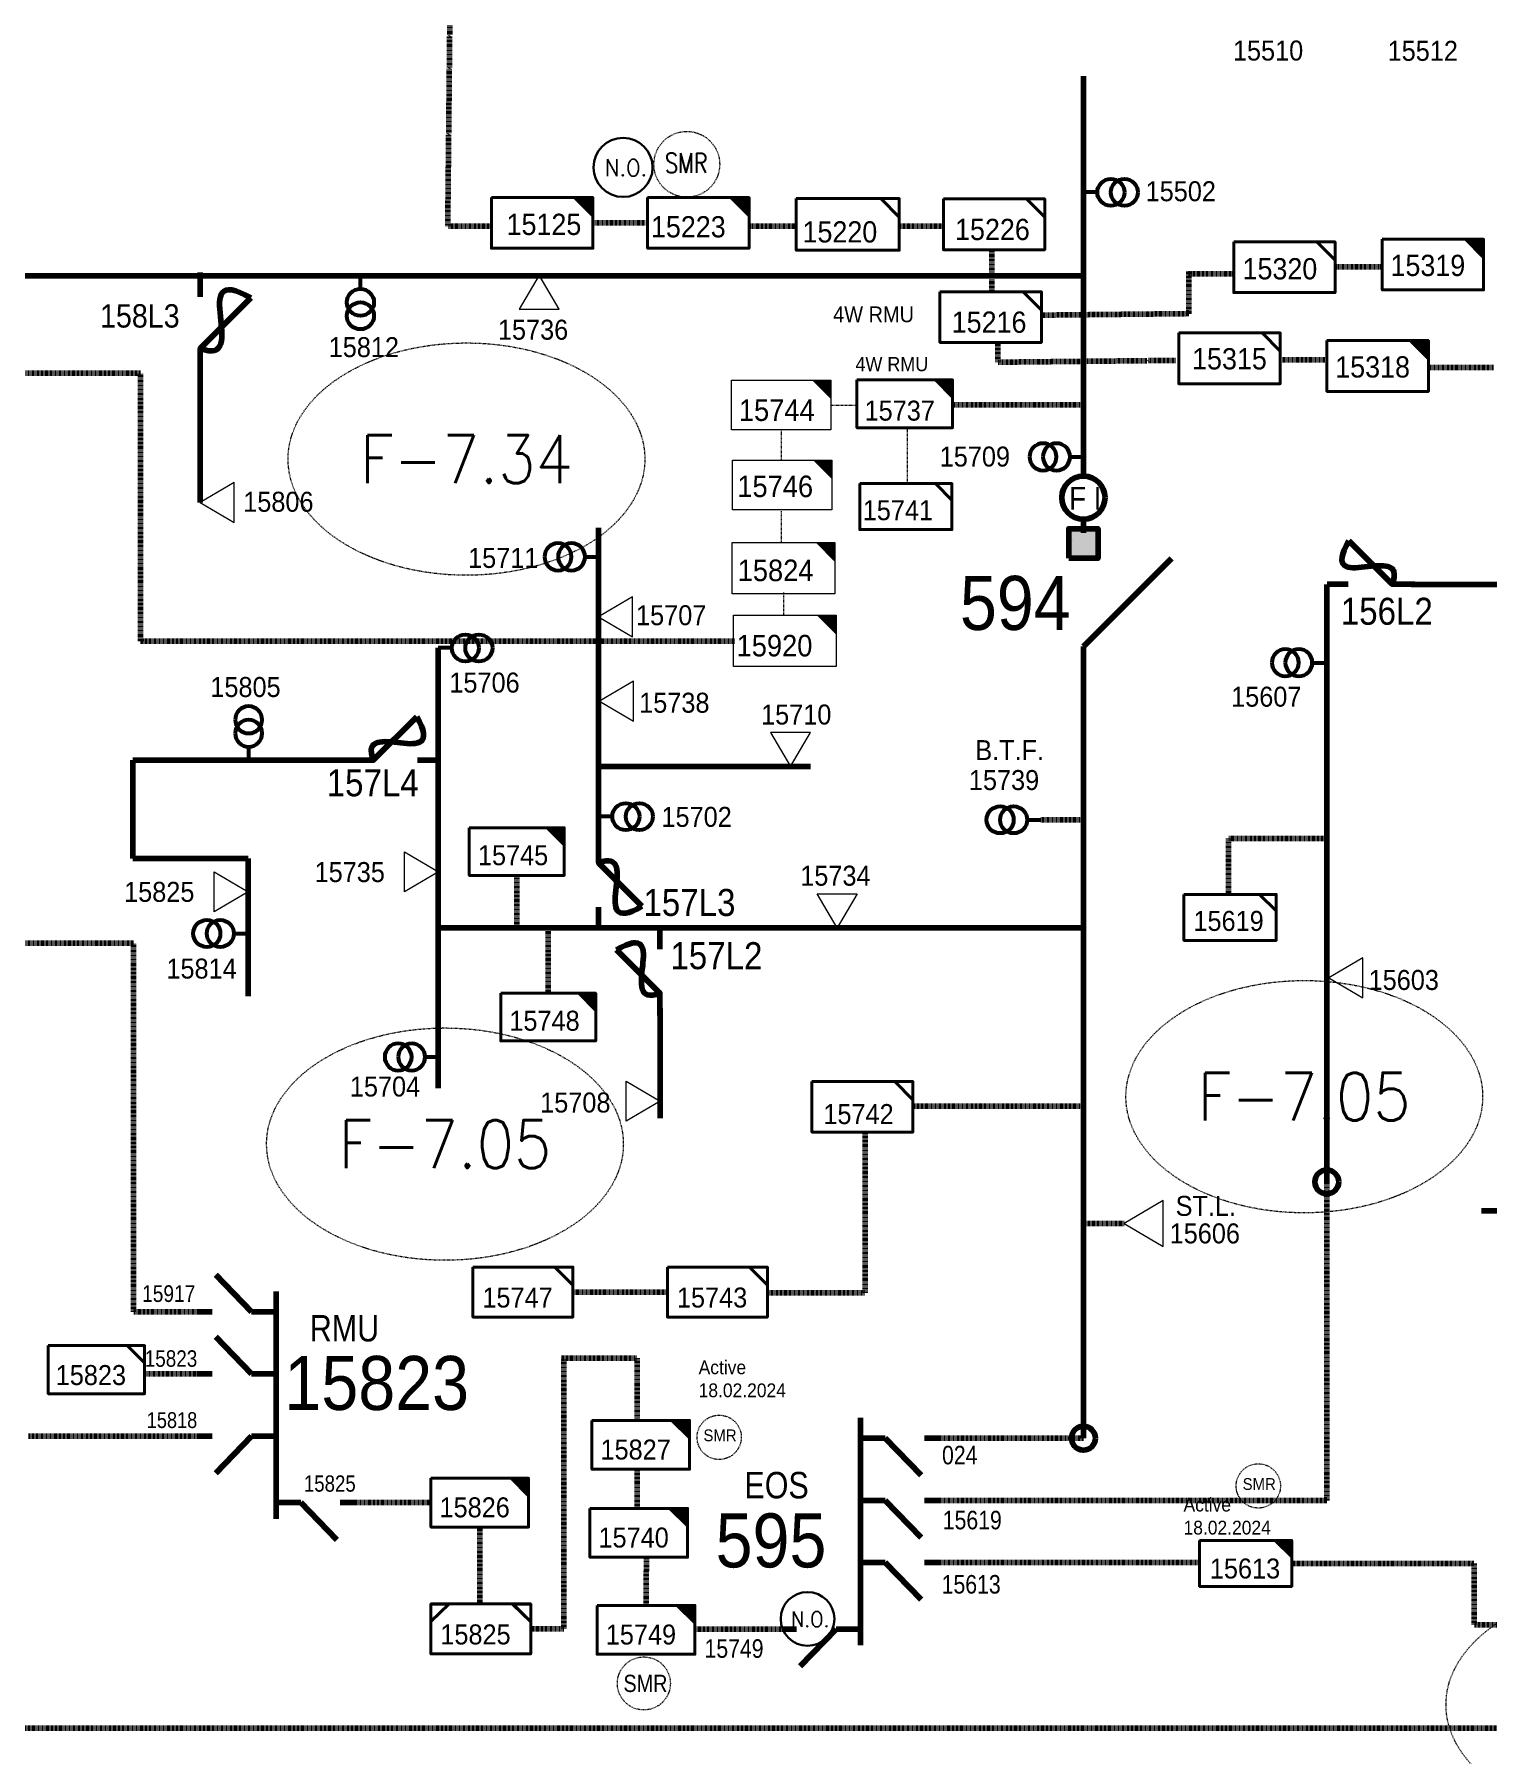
# Model space of a CAD drawing. Header units: metres. Extents: x 65984 to 144644, y -19036 to 23726.
# Drawn here: x 117248.2 to 117517.2, y 20935.1 to 21253.5 of the extents above; entities that cross this region are included whole.
import ezdxf
from ezdxf.enums import TextEntityAlignment as Align

# ---------------------------------------------------------------- set-up
doc = ezdxf.new("R2010")
doc.units = ezdxf.units.M
doc.header["$MEASUREMENT"] = 0
doc.linetypes.add('DGN Style 3', pattern=[0.013877, 0, -0.013877])
doc.layers.get('0').update_dxf_attribs({"color": 95, "lineweight": 40})
for name, color, linetype, lineweight in [('ABS', 7, 'Continuous', 40), ('ABS NUMBER', 112, 'Continuous', 30), ('d_eos', 111, 'Continuous', 40), ('d_eos no', 121, 'Continuous', 40), ('d_fco', 5, 'Continuous', 40), ('d_fco text', 95, 'Continuous', 40), ('d_oh branch', 94, 'Continuous', 40), ('d_switch', 95, 'Continuous', 40), ('d_tf', 1, 'Continuous', 40), ('d_tf no', 6, 'Continuous', 40), ('d_tf_200', 1, 'Continuous', 40), ('d_ug cable', 95, 'Continuous', 40), ('d_unit sub', 7, 'Continuous', 40), ('EARTH FAULT INDICATOR', 95, 'Continuous', 40), ('fedr no', 95, 'Continuous', 40), ('Level 37', 7, 'Continuous', 0), ('O H MAIN FEEDER', 4, 'Continuous', 100), ('SW N O', 114, 'Continuous', 30)]:
    doc.layers.add(name, color=color, linetype=linetype, lineweight=lineweight)
doc.styles.add('NASKHF', font='naskhf.shx', dxfattribs={"height": 8})
doc.styles.add('Style-Andalus', font='andlso.ttf')
doc.styles.add('Style-Arial', font='arial.ttf')
doc.styles.add('Style-ENGINEERING', font='ENGINEERING.shx')
doc.styles.add('Style-msdefault', font='msdefault.shx')
doc.styles.add('Style-STANDARD', font='STANDARD.shx')

# ---------------------------------------------------------------- blocks, each defined once
blk = doc.blocks.new('TF_8')
at = {"color": 0, "linetype": 'ByBlock', "lineweight": -2}
blk.add_line((6.3, 4.95), (9.9, 1.35), dxfattribs=at)
blk.add_3dface([(-10.1, 4.95), (9.9, 4.95), (9.9, -5.05), (-10.1, -5.05)], dxfattribs=at)
blk = doc.blocks.new('TFU_43')
at = {"layer": 'd_tf_200', "color": 121, "linetype": 'Continuous', "lineweight": 53}
blk.add_line((0, 10), (0, 0), dxfattribs=at)
for centre in [(0, 30), (0, 20)]:
    blk.add_circle(centre, 10, dxfattribs=at)
blk = doc.blocks.new('TFU_44')
at = {"layer": 'd_tf_200', "color": 157, "linetype": 'Continuous', "lineweight": 53}
blk.add_line((0, 10), (0, 0), dxfattribs=at)
for centre in [(0, 30), (0, 20)]:
    blk.add_circle(centre, 10, dxfattribs=at)
blk = doc.blocks.new('*U752')
at = {"layer": 'd_fco', "color": 157, "linetype": 'Continuous', "lineweight": 100}
blk.add_line((-4.6, 4.21), (-10.13, 4.21), dxfattribs=at)
at = {"layer": 'd_fco', "color": 157, "linetype": 'Continuous', "lineweight": 100, "flags": 128}
blk.add_lwpolyline([(13.02, 4.21), (7.07, 4.21), (-4.4, -7.26)], dxfattribs=at)
at = {"layer": 'd_fco', "color": 157, "linetype": 'Continuous', "lineweight": 100}
blk.add_open_spline([(-4.4, -7.26), (-13, 7.69), (11.58, -7.67), (7.07, 4.21)], degree=3, dxfattribs=at)
blk = doc.blocks.new('ABS2_1_1')
at = {"color": 0, "linetype": 'ByBlock', "lineweight": -2, "ltscale": 500}
for q in [(-29900, 43500), (0, 0)]:
    blk.add_line((0, 13600), q, dxfattribs=at)
at = {"color": 0, "linetype": 'ByBlock', "lineweight": -2, "ltscale": 500, "flags": 128}
for points in [[(5000, 43600), (-5000, 43600), (-5000, 53600), (5000, 53600)], [(3791, 49653), (3791, 49653), (3791, 49653)]]:
    blk.add_lwpolyline(points, close=True, dxfattribs=at)
at = {"color": 0, "linetype": 'ByBlock', "lineweight": -2, "ltscale": 500}
for points in [[(5000, 43600), (-5000, 43600), (5000, 53600), (-5000, 53600)], [(3791, 49653), (3791, 49653), (3791, 49653)]]:
    blk.add_solid(points, dxfattribs=at)
blk = doc.blocks.new('FUSE01')
at = {"color": 0, "linetype": 'ByBlock', "lineweight": -2}
blk.add_line((0, -17.15), (0, -22.55), dxfattribs=at)
at = {"color": 0, "linetype": 'ByBlock', "lineweight": -2, "flags": 128}
blk.add_lwpolyline([(0, 0.05), (0, -5.75), (-11.2, -16.95)], dxfattribs=at)
at = {"color": 0, "linetype": 'ByBlock', "lineweight": -2}
blk.add_open_spline([(-11.2, -16.95), (3.4, -25.35), (-11.6, -1.35), (0, -5.75)], degree=3, dxfattribs=at)
blk = doc.blocks.new('exist.us-1000kva')
at = {"color": 0, "linetype": 'ByBlock', "lineweight": -2, "flags": 128}
blk.add_lwpolyline([(39.99, 12.92), (32.8, 20), (40, 20)], close=True, dxfattribs=at)
at = {"color": 0, "linetype": 'ByBlock', "lineweight": -2, "extrusion": (0, 0, -1)}
blk.add_solid([(-39.99, 12.92), (-32.8, 20), (-40, 20)], dxfattribs=at)
at = {"color": 0, "linetype": 'ByBlock', "lineweight": -2, "xscale": 2, "yscale": 2}
blk.add_blockref('TF_8', (20.2, 10.1), dxfattribs=at)
blk = doc.blocks.new('*U892')
at = {"layer": 'SW N O', "color": 3}
blk.add_circle((0, 0.01), 16.84, dxfattribs=at)
at = {"layer": 'SW N O', "color": 3, "style": 'Style-STANDARD'}
blk.add_text('N.O.', height=9.6, dxfattribs=at).set_placement((1.68, -0.17), align=Align.MIDDLE_CENTER)
blk = doc.blocks.new('*U906')
at = {"layer": 'EARTH FAULT INDICATOR', "color": 2, "linetype": 'Continuous', "lineweight": 100}
blk.add_circle((0.02, 0.13), 4, dxfattribs=at)
at = {"layer": 'EARTH FAULT INDICATOR', "color": 2, "lineweight": 140, "style": 'Style-Andalus', "width": 0.9}
blk.add_text('F I', height=4.234, dxfattribs=at).set_placement((-2.61, 2.11), align=Align.TOP_LEFT)
blk = doc.blocks.new('*U1698')
at = {"layer": 'd_unit sub', "color": 157, "linetype": 'Continuous', "lineweight": 40, "flags": 128}
blk.add_lwpolyline([(19.98, 9.99), (19.98, 2.79), (12.78, 9.99)], close=True, dxfattribs=at)
at = {"layer": 'd_unit sub', "color": 157, "linetype": 'Continuous', "lineweight": 40, "xscale": 2, "yscale": 2, "zscale": 0.92238982440355, "rotation": 359.9999999999999}
blk.add_blockref('TF_8', (0.18, 0.09), dxfattribs=at)
blk = doc.blocks.new('TRA1_206')
at = {"layer": 'd_tf', "color": 157, "linetype": 'Continuous', "lineweight": 0, "ltscale": 0.00031041, "extrusion": (0, 0, -1), "flags": 128}
blk.add_lwpolyline([(-10, -16.98), (0, 0.02), (10, -16.98)], close=True, dxfattribs=at)
blk = doc.blocks.new('TRA1_205')
at = {"layer": 'd_tf', "color": 157, "linetype": 'Continuous', "lineweight": 0, "ltscale": 0.00031041, "xscale": 1.000046566207833, "yscale": 1.000046566207833, "zscale": 1.000046566207833, "rotation": 180}
blk.add_blockref('TRA1_206', (0, 0), dxfattribs=at)
blk = doc.blocks.new('TRA1_208')
at = {"layer": 'd_tf', "color": 157, "linetype": 'Continuous', "lineweight": 0, "ltscale": 0.000363096, "flags": 128}
blk.add_lwpolyline([(10, -16.98), (0, 0.02), (-10, -16.98)], close=True, dxfattribs=at)
blk = doc.blocks.new('TRA1_207')
at = {"layer": 'd_tf', "color": 157, "linetype": 'Continuous', "lineweight": 0, "ltscale": 0.000363096, "xscale": 1.000046566207833, "yscale": 1.000046566207833, "zscale": 1.000046566207833, "rotation": 180}
blk.add_blockref('TRA1_208', (0, 0), dxfattribs=at)
blk = doc.blocks.new('TRA1_210')
at = {"layer": 'd_tf', "color": 157, "linetype": 'Continuous', "lineweight": 0, "ltscale": 0.000368715, "flags": 128}
blk.add_lwpolyline([(10, -16.98), (0, 0.02), (-10, -16.98)], close=True, dxfattribs=at)
blk = doc.blocks.new('TRA1_209')
at = {"layer": 'd_tf', "color": 157, "linetype": 'Continuous', "lineweight": 0, "ltscale": 0.000368715, "xscale": 1.000046566207833, "yscale": 1.000046566207833, "zscale": 1.000046566207833, "rotation": 180}
blk.add_blockref('TRA1_210', (0, 0), dxfattribs=at)
blk = doc.blocks.new('TRA1_204')
at = {"layer": 'd_tf', "color": 121, "linetype": 'Continuous', "lineweight": 0, "ltscale": 0.00031041, "flags": 128}
blk.add_lwpolyline([(10, -16.98), (0, 0.02), (-10, -16.98)], close=True, dxfattribs=at)
blk = doc.blocks.new('TRA1_203')
at = {"layer": 'd_tf', "color": 121, "linetype": 'Continuous', "lineweight": 0, "ltscale": 0.00031041, "xscale": 1.000046566207833, "yscale": 1.000046566207833, "zscale": 1.000046566207833, "rotation": 180}
blk.add_blockref('TRA1_204', (0, 0), dxfattribs=at)
blk = doc.blocks.new('TRA1_222')
at = {"layer": 'd_tf', "color": 157, "linetype": 'Continuous', "lineweight": 0, "ltscale": 0.00031041, "flags": 128}
blk.add_lwpolyline([(10.06, -16.98), (0.06, 0.02), (-9.94, -16.98)], close=True, dxfattribs=at)
blk = doc.blocks.new('TRA1_221')
at = {"layer": 'd_tf', "color": 157, "linetype": 'Continuous', "lineweight": 0, "ltscale": 0.00031041, "xscale": 1.000046566207833, "yscale": 1.000046566207833, "zscale": 1.000046566207833, "rotation": 180}
blk.add_blockref('TRA1_222', (0, 0), dxfattribs=at)
blk = doc.blocks.new('*U2391')
at = {"layer": 'd_unit sub', "color": 11, "linetype": 'Continuous', "lineweight": 40, "flags": 128}
for points in [[(-9.48, 1.38), (-6.07, 4.73), (-9.48, 4.73)], [(9.49, 1.32), (6.02, 4.73), (9.5, 4.73)]]:
    blk.add_lwpolyline(points, close=True, dxfattribs=at)
at = {"layer": 'd_unit sub', "color": 11, "linetype": 'Continuous', "lineweight": 40, "xscale": 0.94866334575076, "yscale": 0.94866334575076, "zscale": 0.4380515265747434, "rotation": 359.9999999999999}
blk.add_blockref('TF_8', (0.1, 0.04), dxfattribs=at)

msp = doc.modelspace()

# ---------------------------------------------------------------- linework, layer by layer
at = {"layer": 'd_eos', "color": 7, "linetype": 'Continuous', "lineweight": 211, "ltscale": 0.625574}
for p, q in [((117288.39, 21017.04), (117281.73, 21023.91)), ((117292.95, 20978.74), (117292.95, 21020.8)), ((117281.1, 21017.04), (117278.33, 21017.04)), ((117292.95, 21017.04), (117288.39, 21017.04)), ((117288.39, 21005.54), (117281.73, 21012.4)), ((117281.09, 21005.54), (117278.33, 21005.54)), ((117292.95, 21005.54), (117288.39, 21005.54)), ((117281.09, 20994.04), (117278.33, 20994.04)), ((117288.39, 20994.04), (117281.73, 20987.17)), ((117292.95, 20994.04), (117288.39, 20994.04)), ((117292.95, 20981.74), (117297.5, 20981.74)), ((117297.5, 20981.74), (117304.16, 20974.87)), ((117304.8, 20981.74), (117307.56, 20981.74))]:
    msp.add_line(p, q, dxfattribs=at)
at = {"layer": 'd_eos', "color": 157, "linetype": 'Continuous', "lineweight": 211, "ltscale": 0.625574}
for p, q in [((117401.12, 20955.34), (117401.12, 20997.41)), ((117401.12, 20993.65), (117405.68, 20993.65)), ((117405.68, 20993.65), (117412.34, 20986.79)), ((117412.97, 20993.65), (117415.74, 20993.65)), ((117401.12, 20982.15), (117405.68, 20982.15)), ((117405.68, 20982.14), (117412.34, 20975.28)), ((117412.97, 20982.15), (117415.74, 20982.15)), ((117401.12, 20970.64), (117405.68, 20970.64)), ((117405.68, 20970.64), (117412.34, 20963.78)), ((117412.97, 20970.64), (117415.74, 20970.64)), ((117389.27, 20958.34), (117386.5, 20958.34)), ((117396.57, 20958.34), (117389.91, 20951.48)), ((117401.12, 20958.34), (117396.57, 20958.34))]:
    msp.add_line(p, q, dxfattribs=at)
at = {"layer": 'd_oh branch', "color": 121, "linetype": 'Continuous', "lineweight": 100}
msp.add_line((117278.86, 21191.93), (117278.86, 21166.83), dxfattribs=at)
at = {"layer": 'd_oh branch', "color": 157, "linetype": 'Continuous', "lineweight": 100}
for p, q in [((117352.61, 21100.13), (117352.61, 21162.11)), ((117487.42, 21151.68), (117487.42, 21041.07)), ((117503.06, 21151.68), (117633.01, 21151.68)), ((117322.95, 21139.9), (117322.95, 21058.43)), ((117308.82, 21119.11), (117266.41, 21119.11)), ((117266.41, 21100.96), (117266.41, 21119.11)), ((117391.84, 21117.96), (117352.61, 21117.96)), ((117287.72, 21100.96), (117266.41, 21100.96)), ((117287.72, 21075.48), (117287.72, 21100.96)), ((117442.37, 21088.08), (117322.95, 21088.08)), ((117363.99, 21073.24), (117363.99, 21052.91)), ((117617.34, 21035.75), (117516.05, 21035.75))]:
    msp.add_line(p, q, dxfattribs=at)
msp.add_circle((117487.42, 21041.08), 2.21, dxfattribs=at)
at = {"layer": 'd_ug cable', "color": 171, "linetype": 'DGN Style 3', "lineweight": 100}
msp.add_line((117361.26, 21218.57), (117351.55, 21218.57), dxfattribs=at)
at = {"layer": 'd_ug cable', "color": 100, "linetype": 'DGN Style 3', "lineweight": 100}
for p, q in [((117389.09, 21217.98), (117380.39, 21217.98)), ((117416.44, 21217.98), (117408.39, 21217.98)), ((117425.39, 21205.69), (117425.39, 21213.54)), ((117470.13, 21209.15), (117461.85, 21209.15)), ((117461.89, 21201.74), (117461.89, 21209.59))]:
    msp.add_line(p, q, dxfattribs=at)
at = {"layer": 'd_ug cable', "color": 121, "linetype": 'DGN Style 3', "lineweight": 13}
for p, q in [((117395.6, 21184.85), (117400.45, 21184.85)), ((117409.83, 21170.44), (117409.83, 21180.65)), ((117386.4, 21180.25), (117386.4, 21174.62)), ((117386.4, 21165.2), (117386.4, 21159.42)), ((117386.82, 21150.15), (117386.82, 21145.95))]:
    msp.add_line(p, q, dxfattribs=at)
at = {"layer": 'd_ug cable', "color": 121, "linetype": 'DGN Style 3', "lineweight": 100}
msp.add_line((117377.85, 21141.17), (117267.83, 21141.16), dxfattribs=at)
at = {"layer": 'd_ug cable', "color": 157, "linetype": 'DGN Style 3', "lineweight": 100}
for p, q in [((117442.37, 21108.1), (117434.46, 21108.1)), ((117337.47, 21097.82), (117337.47, 21088.08)), ((117343.29, 21076), (117343.29, 21088.08)), ((117449.89, 21033.41), (117442.37, 21033.41)), ((117365.36, 21020.69), (117347.85, 21020.69))]:
    msp.add_line(p, q, dxfattribs=at)
at = {"layer": 'd_ug cable', "color": 11, "linetype": 'DGN Style 3', "lineweight": 100}
for p, q in [((117345.75, 21008.44), (117359.76, 21008.44)), ((117359.76, 21008.44), (117359.79, 20996.96)), ((117278.33, 20994.04), (117247.08, 20994.04)), ((117359.77, 20987.91), (117359.79, 20980.36)), ((117307.56, 20981.74), (117321.57, 20981.74)), ((117330.62, 20977.21), (117330.62, 20962.98))]:
    msp.add_line(p, q, dxfattribs=at)
at = {"layer": 'd_ug cable', "color": 171, "linetype": 'DGN Style 3', "lineweight": 100, "flags": 128}
for points in [[(117324.69, 21217.96), (117325.17, 21265.23), (117308.66, 21265.23)], [(117324.86, 21217.96), (117324.86, 21217.96), (117332.59, 21217.96)]]:
    msp.add_lwpolyline(points, dxfattribs=at)
at = {"layer": 'd_ug cable', "color": 100, "linetype": 'DGN Style 3', "lineweight": 100, "flags": 128}
for points in [[(117497.78, 21210.43), (117488.93, 21210.43)], [(117461.89, 21201.78), (117434.6, 21201.5), (117434.6, 21201.5)], [(117459.51, 21193.13), (117426.54, 21192.79), (117426.56, 21196.44)], [(117487.46, 21193.22), (117478.61, 21193.22)], [(117518.29, 21191.84), (117506.1, 21191.84)]]:
    msp.add_lwpolyline(points, dxfattribs=at)
at = {"layer": 'd_ug cable', "color": 121, "linetype": 'DGN Style 3', "lineweight": 100, "flags": 128}
for points in [[(117267.83, 21141.16), (117267.83, 21190.79), (117151.51, 21190.79)], [(117442.37, 21184.88), (117418.09, 21184.88)]]:
    msp.add_lwpolyline(points, dxfattribs=at)
at = {"layer": 'd_ug cable', "color": 157, "linetype": 'DGN Style 3', "lineweight": 100, "flags": 128}
for points in [[(117487.42, 21104.66), (117469.26, 21104.66), (117469.26, 21094.3)], [(117442.37, 21055.08), (117410.86, 21055.08)], [(117401.95, 21050.28), (117401.95, 21020.56), (117383.86, 21020.56)], [(117415.74, 20970.64), (117463.76, 20970.64)], [(117480.94, 20970.47), (117514.73, 20970.47), (117514.73, 20959.12), (117535.03, 20959.12)]]:
    msp.add_lwpolyline(points, dxfattribs=at)
at = {"layer": 'd_ug cable', "color": 11, "linetype": 'DGN Style 3', "lineweight": 100, "flags": 128}
for points in [[(117232.22, 21085.28), (117266.51, 21085.28), (117266.51, 21017.04), (117279.71, 21017.04)], [(117268.56, 21005.54), (117278.33, 21005.54)], [(117340.06, 20958.36), (117346.2, 20958.36), (117346.2, 20981.74), (117346.2, 21008.3)], [(117361.48, 20971.62), (117361.4, 20962.92)], [(117370.45, 20958.34), (117386.5, 20958.34)]]:
    msp.add_lwpolyline(points, dxfattribs=at)
at = {"layer": 'd_ug cable', "color": 157, "linetype": 'DGN Style 3', "lineweight": 158, "flags": 128}
for points in [[(117415.74, 20982.15), (117487.42, 20982.15), (117487.42, 21041.07)], [(117415.74, 20993.65), (117442.37, 20993.65), (117442.37, 20993.65)]]:
    msp.add_lwpolyline(points, dxfattribs=at)
at = {"layer": 'd_ug cable', "color": 1, "linetype": 'DGN Style 3', "lineweight": 100, "flags": 128}
msp.add_lwpolyline([(117147.44, 20954.49), (117147.44, 20940), (117669.58, 20940), (117669.58, 20969.15), (117903.31, 20969.15), (117903.31, 21022.8), (117925.97, 21022.8)], dxfattribs=at)
at = {"layer": 'd_ug cable', "color": 1, "linetype": 'DGN Style 3', "lineweight": 13}
msp.add_circle((117368.95, 21229.42), 6.09, dxfattribs=at)
at = {"layer": 'd_ug cable', "color": 2, "linetype": 'DGN Style 3', "lineweight": 13}
for centre, radius in [((117374.94, 20993.82), 4.1), ((117474.76, 20984.82), 4.1), ((117361, 20948.27), 4.91)]:
    msp.add_circle(centre, radius, dxfattribs=at)
at = {"layer": 'fedr no', "color": 82, "linetype": 'DGN Style 3', "lineweight": 13, "true_color": 0x1dc70e}
msp.add_ellipse((117328.16, 21174.86), major_axis=(33.02, 0), ratio=0.651175, dxfattribs=at)
at = {"layer": 'fedr no', "color": 157, "linetype": 'DGN Style 3', "lineweight": 13}
for centre in [(117483.26, 21056.86), (117324.18, 21048.08), (117542.52, 20944.33)]:
    msp.add_ellipse(centre, major_axis=(33.02, 0), ratio=0.651175, dxfattribs=at)
at = {"layer": 'O H MAIN FEEDER', "color": 121, "lineweight": 211, "ltscale": 0.003}
for p, q in [((117442.37, 21171.74), (117442.37, 21245.74)), ((117442.37, 21208.77), (117141.15, 21208.77)), ((117442.37, 21161.21), (117442.37, 21163.74))]:
    msp.add_line(p, q, dxfattribs=at)
at = {"layer": 'O H MAIN FEEDER', "color": 157, "lineweight": 211, "ltscale": 0.003}
msp.add_line((117442.37, 20993.65), (117442.37, 21133.47), dxfattribs=at)
at = {"layer": 'O H MAIN FEEDER', "color": 157, "lineweight": 211, "ltscale": 0.488306}
msp.add_circle((117442.37, 20993.65), 2.21, dxfattribs=at)

# ---------------------------------------------------------------- block references
at = {"layer": 'ABS', "color": 7, "linetype": 'Continuous', "lineweight": 211, "ltscale": 0.812883, "xscale": 0.0005446322480400587, "yscale": -0.0005446322480400591, "zscale": 0.000360672857092237, "rotation": 180.0000000000002}
msp.add_blockref('ABS2_1_1', (117442.37, 21132.77), dxfattribs=at)
at = {"layer": 'd_fco', "color": 121, "linetype": 'Continuous', "lineweight": 100, "xscale": 0.8364540426468796, "yscale": 0.8364540426468796, "zscale": 0.4182270213234398, "rotation": 180}
msp.add_blockref('FUSE01', (117278.86, 21190.53), dxfattribs=at)
at = {"layer": 'd_fco', "color": 157, "linetype": 'Continuous', "lineweight": 100, "extrusion": (0, 0, -1), "xscale": 0.7, "yscale": 0.7, "zscale": 0.7, "rotation": 180.0000000006002}
msp.add_blockref('*U752', (-117494.59, 21154.63), dxfattribs=at)
at = {"layer": 'd_fco', "color": 157, "linetype": 'Continuous', "lineweight": 100, "xscale": 0.7, "yscale": 0.7, "zscale": 0.7}
for p, rotation in [((117315.86, 21122.06), 180.0000000006002), ((117355.56, 21095.17), 90.00000000060014), ((117361.04, 21080.97), 270.0000000006002)]:
    msp.add_blockref('*U752', p, dxfattribs=dict(at, rotation=rotation))
at = {"layer": 'd_tf', "color": 121, "linetype": 'Continuous', "lineweight": 0, "ltscale": 0.00031041, "xscale": 0.37, "yscale": 0.37, "zscale": 0.37}
for p, rotation in [((117341.64, 21208.87), 179.9999999999999), ((117278.87, 21166.83), 269.9999999999999)]:
    msp.add_blockref('TRA1_203', p, dxfattribs=dict(at, rotation=rotation))
at = {"layer": 'd_tf', "color": 157, "linetype": 'Continuous', "lineweight": 0, "ltscale": 0.000368715, "xscale": 0.37, "yscale": 0.37, "zscale": 0.37, "rotation": 269.9999999999999}
msp.add_blockref('TRA1_209', (117352.62, 21145.69), dxfattribs=at)
at = {"layer": 'd_tf', "color": 157, "linetype": 'Continuous', "lineweight": 0, "ltscale": 0.000363096, "xscale": 0.37, "yscale": 0.37, "zscale": 0.37, "rotation": 269.9999999999999}
msp.add_blockref('TRA1_207', (117352.81, 21130.06), dxfattribs=at)
at = {"layer": 'd_tf', "color": 157, "linetype": 'Continuous', "lineweight": 0, "ltscale": 0.00031041}
for name, p, xscale, yscale, zscale, rotation in [('TRA1_205', (117388.12, 21117.96), 0.37, 0.37, 0.37, 359.9999999999999), ('TRA1_205', (117487.79, 21078.86), 0.37, 0.37, 0.37, 269.9999999999999), ('TRA1_221', (117449.9, 21033.38), 0.4267622666565712, 0.4267622666565712, 0.4267622666565712, 270)]:
    msp.add_blockref(name, p, dxfattribs=dict(at, xscale=xscale, yscale=yscale, zscale=zscale, rotation=rotation))
at = {"layer": 'd_tf', "color": 157, "linetype": 'Continuous', "lineweight": 0, "ltscale": 0.00031041, "extrusion": (0, 0, -1), "xscale": 0.37, "yscale": 0.37, "zscale": 0.37, "rotation": 269.9999999999999}
for p in [(-117322.96, 21098.46), (-117287.71, 21094.8), (-117364.01, 21056.06)]:
    msp.add_blockref('TRA1_205', p, dxfattribs=at)
at = {"layer": 'd_tf', "color": 157, "linetype": 'Continuous', "lineweight": 0, "ltscale": 0.00031041, "extrusion": (0, 0, -1), "xscale": 0.37, "yscale": 0.37, "zscale": 0.37}
msp.add_blockref('TRA1_205', (-117396.78, 21088.09), dxfattribs=at)
at = {"layer": 'd_tf_200', "color": 121, "linetype": 'Continuous', "lineweight": 53, "xscale": 0.25, "yscale": 0.25, "zscale": 0.25}
for p, rotation in [((117442.46, 21224.23), 269.9999999999998), ((117308.53, 21208.88), 179.9999999999999)]:
    msp.add_blockref('TFU_43', p, dxfattribs=dict(at, rotation=rotation))
at = {"layer": 'd_tf_200', "color": 121, "linetype": 'Continuous', "lineweight": 53, "extrusion": (0, 0, -1), "xscale": 0.25, "yscale": 0.25, "zscale": 0.25, "rotation": 269.9999999999999}
msp.add_blockref('TFU_43', (-117442.39, 21175.27), dxfattribs=at)
at = {"layer": 'd_tf_200', "color": 157, "linetype": 'Continuous', "lineweight": 53, "extrusion": (0, 0, -1), "xscale": 0.25, "yscale": 0.25, "zscale": 0.25}
for p, rotation in [((-117352.61, 21156.77), 269.9999999999999), ((-117487.25, 21137.18), 269.9999999999998), ((-117287.83, 21119.11), 359.9999999999999), ((-117323.02, 21064.21), 269.9999999999998)]:
    msp.add_blockref('TFU_44', p, dxfattribs=dict(at, rotation=rotation))
at = {"layer": 'd_tf_200', "color": 157, "linetype": 'Continuous', "lineweight": 53, "xscale": 0.25, "yscale": 0.25, "zscale": 0.25}
for p, rotation in [((117322.95, 21139.9), 269.9999999999998), ((117352.67, 21108.7), 269.9999999999999), ((117434.46, 21108.1), 89.9999999999999), ((117287.59, 21087.06), 89.99999999999984)]:
    msp.add_blockref('TFU_44', p, dxfattribs=dict(at, rotation=rotation))
at = {"layer": 'd_unit sub', "color": 171, "linetype": 'Continuous', "lineweight": 40, "xscale": 0.4694384933222284, "yscale": 0.4694384933222284, "zscale": 0.4694384933222284, "rotation": 359.9999999999999}
msp.add_blockref('exist.us-1000kva', (117332.78, 21213.88), dxfattribs=at)
at = {"layer": 'd_unit sub', "color": 2, "linetype": 'Continuous', "lineweight": 40, "rotation": 359.9999999999999}
for p, xscale, yscale, zscale in [((117361.7, 21213.88), 0.4694384933222284, 0.4694384933222284, 0.4694384933222284), ((117351.37, 20987.91), 0.4523582014602756, 0.4523582014602756, 0.4267622666565712), ((117463.87, 20966.21), 0.4267622666565712, 0.4267622666565712, 0.4267622666565712), ((117352.35, 20953.67), 0.4523582014602756, 0.4523582014602756, 0.4267622666565712)]:
    msp.add_blockref('exist.us-1000kva', p, dxfattribs=dict(at, xscale=xscale, yscale=yscale, zscale=zscale))
at = {"layer": 'd_unit sub', "color": 100, "linetype": 'Continuous', "lineweight": 40, "zscale": 0.4694384933222284, "rotation": 359.9999999999999}
for name, p, xscale, yscale in [('TF_8', (117398.85, 21218.34), 0.9533848893152391, 0.9533848893152391), ('TF_8', (117425.93, 21218.35), 0.9388769866444568, 0.9388769866444568), ('exist.us-1000kva', (117497.69, 21206.17), 0.4694384933222284, 0.4694384933222284), ('TF_8', (117479.68, 21210.42), 0.9388769866444568, 0.9388769866444568), ('TF_8', (117425.3, 21201.18), 0.9388769866444568, 0.9388769866444568), ('TF_8', (117469.52, 21193.55), 0.9388769866444568, 0.9388769866444568), ('exist.us-1000kva', (117487.46, 21187.39), 0.4694384933222284, 0.4694384933222284)]:
    msp.add_blockref(name, p, dxfattribs=dict(at, xscale=xscale, yscale=yscale))
at = {"layer": 'd_unit sub', "color": 121, "linetype": 'Continuous', "lineweight": 13, "zscale": 0.4600966673051162, "rotation": 359.9999999999999}
for p, xscale, yscale in [((117377.2, 21180.25), 0.4600966673051162, 0.4600966673051162), ((117377.4, 21165.45), 0.4600966673051162, 0.4600966673051162), ((117377.37, 21149.92), 0.4747706528160774, 0.4747706528160774), ((117377.6, 21136.45), 0.4747706528160774, 0.4747706528160774)]:
    msp.add_blockref('exist.us-1000kva', p, dxfattribs=dict(at, xscale=xscale, yscale=yscale))
at = {"layer": 'd_unit sub', "color": 121, "linetype": 'Continuous', "lineweight": 40, "zscale": 0.4267622666565712, "rotation": 359.9999999999999}
for name, p, xscale, yscale in [('exist.us-1000kva', (117400.45, 21180.65), 0.4426323776335406, 0.4426323776335406), ('TF_8', (117409.59, 21166.11), 0.8535245333131425, 0.8535245333131425)]:
    msp.add_blockref(name, p, dxfattribs=dict(at, xscale=xscale, yscale=yscale))
at = {"layer": 'd_unit sub', "color": 157, "linetype": 'Continuous', "lineweight": 40, "zscale": 0.4267622666565712, "rotation": 359.9999999999999}
for name, p, xscale, yscale in [('exist.us-1000kva', (117328.66, 21097.82), 0.4403731092523743, 0.4403731092523743), ('TF_8', (117469.61, 21090.08), 0.8535245333131425, 0.8535245333131425), ('exist.us-1000kva', (117334.49, 21067.19), 0.4403731092523743, 0.4403731092523743), ('TF_8', (117401.55, 21055.04), 0.9338682842239456, 0.9338682842239456)]:
    msp.add_blockref(name, p, dxfattribs=dict(at, xscale=xscale, yscale=yscale))
at = {"layer": 'd_unit sub', "color": 157, "linetype": 'Continuous', "lineweight": 40, "xscale": 0.4626701806175397, "yscale": 0.4626701806175397, "zscale": 0.4626701806175397}
for p in [(117338.61, 21020.69), (117374.62, 21020.69)]:
    msp.add_blockref('*U1698', p, dxfattribs=at)
at = {"layer": 'd_unit sub', "color": 11, "linetype": 'Continuous', "lineweight": 40, "zscale": 0.4267622666565712, "rotation": 359.9999999999999}
for name, p, xscale, yscale in [('TF_8', (117259.73, 21006.38), 0.8919819432767218, 0.8919819432767218), ('exist.us-1000kva', (117321.57, 20977.21), 0.4523582014602756, 0.4523582014602756), ('exist.us-1000kva', (117351, 20971.62), 0.4523582014602756, 0.4523582014602756)]:
    msp.add_blockref(name, p, dxfattribs=dict(at, xscale=xscale, yscale=yscale))
at = {"layer": 'd_unit sub', "color": 11, "linetype": 'Continuous', "lineweight": 40, "xscale": 0.9742284657550533, "yscale": 0.9742284657550533, "zscale": 0.9742284657550533}
msp.add_blockref('*U2391', (117330.81, 20958.36), dxfattribs=at)
at = {"layer": 'EARTH FAULT INDICATOR', "color": 2, "linetype": 'Continuous', "lineweight": 100}
msp.add_blockref('*U906', (117442.35, 21167.6), dxfattribs=at)
at = {"layer": 'SW N O', "color": 3}
for p, xscale, yscale, zscale in [((117357.16, 21228.84), 0.3245764098964358, 0.3245764098964358, 0.3245764098964358), ((117391.31, 20960.2), 0.2950694635422144, 0.2950694635422144, 0.2950694635422144)]:
    msp.add_blockref('*U892', p, dxfattribs=dict(at, xscale=xscale, yscale=yscale, zscale=zscale))

# ---------------------------------------------------------------- texts
at = {"layer": 'ABS NUMBER', "color": 7, "lineweight": 140, "style": 'Style-Arial', "width": 0.88}
msp.add_text('594', height=10, dxfattribs=at).set_placement((117419.51, 21153.24), align=Align.TOP_LEFT)
at = {"layer": 'd_eos no', "color": 7, "linetype": 'Continuous', "lineweight": 140, "style": 'Style-Arial', "width": 0.88}
msp.add_text('15823', height=10, dxfattribs=at).set_placement((117328.64, 21008.88), align=Align.TOP_RIGHT)
at = {"layer": 'd_eos no', "color": 157, "linetype": 'Continuous', "lineweight": 140, "style": 'Style-Arial', "width": 0.88}
msp.add_text('595', height=10, dxfattribs=at).set_placement((117394.79, 20979.74), align=Align.TOP_RIGHT)
at = {"layer": 'd_fco text', "color": 157, "linetype": 'Continuous', "lineweight": 80, "style": 'Style-msdefault', "width": 0.916667}
for s, p in [('156L2', (117490.02, 21144.2)), ('157L4', (117302.28, 21112.45)), ('157L3', (117360.92, 21090.31)), ('157L2', (117365.91, 21080.46))]:
    msp.add_text(s, height=4.998, dxfattribs=at).set_placement(p)
at = {"layer": 'd_fco text', "color": 121, "linetype": 'Continuous', "lineweight": 80, "insert": (117275.06, 21199.14), "char_height": 4.3253, "attachment_point": 9, "rotation": 0, "style": 'NASKHF'}
msp.add_mtext('\\Fmsdefault;\\H1x;\\W0.916667;158L3\\P', dxfattribs=at)
at = {"layer": 'd_switch', "color": 11, "linetype": 'Continuous', "lineweight": 30, "style": 'Style-ENGINEERING', "width": 0.857143}
for s, height, p in [('15917', 3.091, (117268.11, 21018.87)), ('15823', 3.049, (117268.6, 21006.87)), ('15818', 2.933, (117268.97, 20995.54)), ('15825', 3.011, (117298.06, 20983.76))]:
    msp.add_text(s, height=height, dxfattribs=at).set_placement(p)
at = {"layer": 'd_switch', "color": 157, "linetype": 'Continuous', "lineweight": 30, "style": 'Style-ENGINEERING', "width": 0.857143}
for s, p in [('024', (117416.2, 20988.82)), ('15619', (117416.33, 20976.79)), ('15613', (117416.13, 20964.9)), ('15749', (117372.23, 20953.01))]:
    msp.add_text(s, height=3.43, dxfattribs=at).set_placement(p)
at = {"layer": 'd_switch', "color": 1, "linetype": 'Continuous', "lineweight": 30, "ltscale": 1.048277, "style": 'Style-ENGINEERING', "width": 0.857143}
msp.add_text('SMR', height=3.196, rotation=0.0026, dxfattribs=at).set_placement((117357.22, 20949.88), align=Align.TOP_LEFT)
at = {"layer": 'd_tf no', "color": 1, "linetype": 'DGN Style 3', "lineweight": 40, "style": 'Style-msdefault', "width": 0.945946}
for s, p in [('15510', (117470.05, 21252.32)), ('15512', (117498.69, 21252.27))]:
    msp.add_text(s, height=3.7, dxfattribs=at).set_placement(p, align=Align.TOP_LEFT)
at = {"layer": 'd_tf no', "color": 121, "linetype": 'DGN Style 3', "lineweight": 40, "style": 'Style-msdefault', "width": 0.945946}
for s, p in [('15502', (117453.89, 21226.28)), ('15736', (117333.98, 21200.66)), ('15812', (117302.65, 21197.43)), ('15737', (117401.86, 21185.68)), ('15709', (117415.77, 21177.18)), ('15806', (117286.83, 21168.81)), ('15741', (117401.52, 21167.25)), ('15827', (117352.97, 20993.41))]:
    msp.add_text(s, height=3.7, dxfattribs=at).set_placement(p, align=Align.TOP_LEFT)
at = {"layer": 'd_tf no', "color": 171, "linetype": 'DGN Style 3', "lineweight": 40, "style": 'Style-msdefault', "width": 0.945946}
msp.add_text('15125', height=3.934, dxfattribs=at).set_placement((117335.58, 21220.27), align=Align.TOP_LEFT)
at = {"layer": 'd_tf no', "color": 2, "linetype": 'DGN Style 3', "lineweight": 40, "style": 'Style-msdefault', "width": 0.945946}
for s, height, p in [('15223', 3.934, (117362.31, 21219.82)), ('15613', 3.7, (117465.78, 20971.39)), ('15749', 3.7, (117353.95, 20959.17))]:
    msp.add_text(s, height=height, dxfattribs=at).set_placement(p, align=Align.TOP_LEFT)
at = {"layer": 'd_tf no', "color": 121, "linetype": 'DGN Style 3', "lineweight": 13, "style": 'Style-msdefault', "width": 0.945946}
for s, p in [('15744', (117378.59, 21185.91)), ('15746', (117378.3, 21171.81)), ('15824', (117378.37, 21156.26)), ('15920', (117378.17, 21142.33))]:
    msp.add_text(s, height=3.989, dxfattribs=at).set_placement(p, align=Align.TOP_LEFT)
at = {"layer": 'd_tf no', "color": 157, "linetype": 'DGN Style 3', "lineweight": 40, "style": 'Style-msdefault', "width": 0.945946}
for s, p in [('15711', (117328.46, 21158.42)), ('15707', (117359.55, 21147.82)), ('15805', (117280.74, 21134.53)), ('15706', (117324.99, 21135.35)), ('15607', (117469.72, 21132.74)), ('15738', (117360.13, 21131.62)), ('15710', (117382.7, 21129.44)), ('B.T.F.', (117422.36, 21122.85)), ('15739', (117421.17, 21117.31)), ('15702', (117364.26, 21110.5)), ('15745', (117330.28, 21103.4)), ('15735', (117300.04, 21100.28)), ('15734', (117389.95, 21099.61)), ('15825', (117264.78, 21096.62)), ('15619', (117462.74, 21091.24)), ('15814', (117272.61, 21082.42)), ('15603', (117495.17, 21080.31)), ('15748', (117336.1, 21072.77)), ('15704', (117306.57, 21060.59)), ('15708', (117341.8, 21057.63)), ('15742', (117394.23, 21055.49)), ('ST.L.', (117459.44, 21038.5)), ('15606', (117458.34, 21033.41)), ('15747', (117331.11, 21021.54)), ('15743', (117367.12, 21021.54))]:
    msp.add_text(s, height=3.7, dxfattribs=at).set_placement(p, align=Align.TOP_LEFT)
at = {"layer": 'd_tf no', "color": 11, "linetype": 'DGN Style 3', "lineweight": 40, "style": 'Style-msdefault', "width": 0.945946}
for s, p in [('15823', (117252.12, 21007.19)), ('15826', (117323.17, 20982.71)), ('15740', (117352.6, 20977.12)), ('15825', (117323.32, 20959.19))]:
    msp.add_text(s, height=3.7, dxfattribs=at).set_placement(p, align=Align.TOP_LEFT)
at = {"layer": 'd_tf no', "color": 1, "linetype": 'Continuous', "lineweight": 40, "style": 'Style-msdefault', "width": 0.945946}
for p in [(117372.03, 20995.28), (117471.85, 20986.27)]:
    msp.add_text('SMR', height=2.185, dxfattribs=at).set_placement(p, align=Align.TOP_LEFT)
at = {"layer": 'd_tf no', "color": 121, "linetype": 'Continuous', "lineweight": 40, "char_height": 2.5526, "attachment_point": 1, "style": 'NASKHF'}
for insert in [(117371.14, 21008.05), (117460.91, 20982.64)]:
    msp.add_mtext('\\Fmsdefault;\\H1x;\\W0.945946;Active\\P18.02.2024', dxfattribs=dict(at, insert=insert))
at = {"layer": 'd_unit sub', "color": 100, "linetype": 'Continuous', "lineweight": 40, "style": 'Style-msdefault', "width": 0.945946}
for s, p in [('15220', (117390.37, 21218.88)), ('15226', (117418.61, 21219.33)), ('15319', (117499.22, 21212.67)), ('15320', (117471.83, 21212.05)), ('15216', (117417.99, 21202.17)), ('15315', (117462.49, 21195.39)), ('15318', (117488.99, 21193.89))]:
    msp.add_text(s, height=3.934, dxfattribs=at).set_placement(p, align=Align.TOP_LEFT)
at = {"layer": 'd_unit sub', "color": 7, "linetype": 'Continuous', "lineweight": 40, "style": 'Style-msdefault', "width": 0.945946}
for height, p in [(2.919, (117396.04, 21203.11)), (2.627, (117400.17, 21193.75))]:
    msp.add_text('4W RMU', height=height, dxfattribs=at).set_placement(p, align=Align.TOP_LEFT)
at = {"layer": 'fedr no', "color": 6, "linetype": 'Continuous', "lineweight": 40, "insert": (117328.16, 21174.86), "char_height": 8.852, "attachment_point": 5, "style": 'Style-STANDARD'}
msp.add_mtext('F-7.34', dxfattribs=at)
at = {"layer": 'fedr no', "color": 157, "linetype": 'Continuous', "lineweight": 40, "char_height": 8.852, "attachment_point": 5, "style": 'Style-STANDARD'}
for insert in [(117483.26, 21056.86), (117324.18, 21048.08)]:
    msp.add_mtext('F-7.05', dxfattribs=dict(at, insert=insert))
at = {"layer": 'Level 37', "color": 2, "linetype": 'Continuous', "lineweight": 13, "style": 'Style-STANDARD', "width": 0.854701}
msp.add_text('SMR', height=3.64, dxfattribs=at).set_placement((117368.84, 21229.63), align=Align.MIDDLE_CENTER)
at = {"layer": 'Level 37', "color": 7, "linetype": 'Continuous', "lineweight": 100, "style": 'Style-msdefault', "width": 0.86}
msp.add_text('RMU', height=4.9, rotation=359.9996, dxfattribs=at).set_placement((117299.16, 21016.46), align=Align.TOP_LEFT)
at = {"layer": 'Level 37', "color": 157, "linetype": 'Continuous', "lineweight": 100, "style": 'Style-msdefault', "width": 0.86}
msp.add_text('EOS', height=4.9, rotation=359.9996, dxfattribs=at).set_placement((117379.62, 20987.42), align=Align.TOP_LEFT)

doc.saveas('drawing.dxf')
